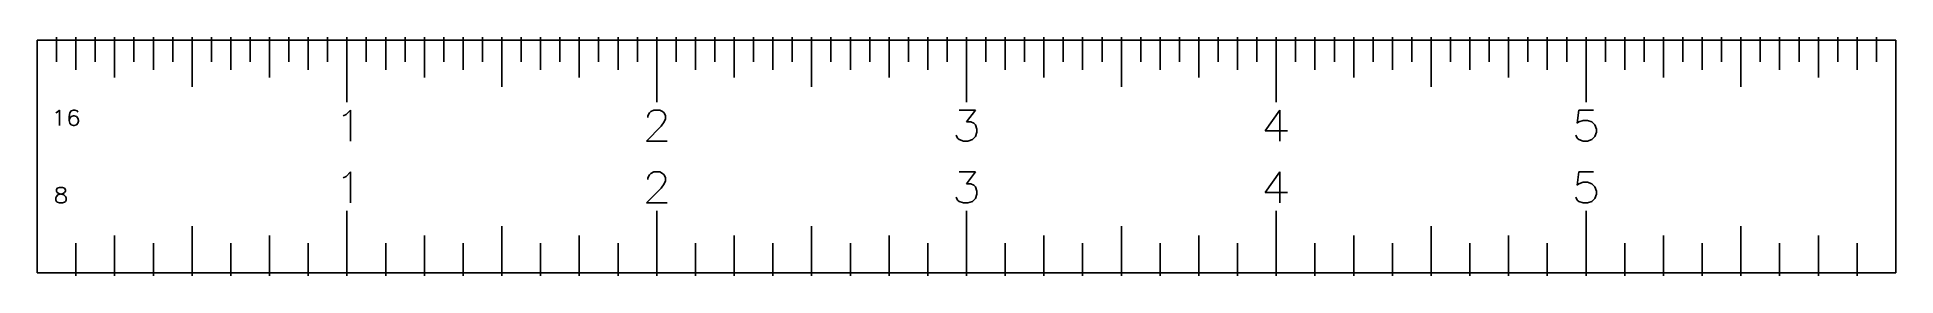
# Model space of a CAD drawing. Header units: inches. Extents: x 0 to 6, y -0.01 to 0.76.
import ezdxf

# ---------------------------------------------------------------- set-up
doc = ezdxf.new("R2010")
doc.units = ezdxf.units.IN
doc.header["$MEASUREMENT"] = 0
doc.layers.add('ENGRAVE', color=1, linetype='Continuous')
doc.layers.add('OUTLINE', color=8, linetype='Continuous')

msp = doc.modelspace()

# ---------------------------------------------------------------- linework, layer by layer
at = {"layer": 'ENGRAVE'}
for points in [[(0.0625, 0.76), (0.0625, 0.68)], [(0.125, 0.76), (0.125, 0.655)], [(0.1875, 0.76), (0.1875, 0.68)], [(0.25, 0.76), (0.25, 0.63)], [(0.3125, 0.76), (0.3125, 0.68)], [(0.375, 0.76), (0.375, 0.655)], [(0.4375, 0.76), (0.4375, 0.68)], [(0.5, 0.76), (0.5, 0.6)], [(0.5625, 0.76), (0.5625, 0.68)], [(0.625, 0.76), (0.625, 0.655)], [(0.6875, 0.76), (0.6875, 0.68)], [(0.75, 0.76), (0.75, 0.63)], [(0.8125, 0.76), (0.8125, 0.68)], [(0.875, 0.76), (0.875, 0.655)], [(0.9375, 0.76), (0.9375, 0.68)], [(1, 0.76), (1, 0.55)], [(1.0625, 0.76), (1.0625, 0.68)], [(1.125, 0.76), (1.125, 0.655)], [(1.1875, 0.76), (1.1875, 0.68)], [(1.25, 0.76), (1.25, 0.63)], [(1.3125, 0.76), (1.3125, 0.68)], [(1.375, 0.76), (1.375, 0.655)], [(1.4375, 0.76), (1.4375, 0.68)], [(1.5, 0.76), (1.5, 0.6)], [(1.5625, 0.76), (1.5625, 0.68)], [(1.625, 0.76), (1.625, 0.655)], [(1.6875, 0.76), (1.6875, 0.68)], [(1.75, 0.76), (1.75, 0.63)], [(1.8125, 0.76), (1.8125, 0.68)], [(1.875, 0.76), (1.875, 0.655)], [(1.9375, 0.76), (1.9375, 0.68)], [(2, 0.76), (2, 0.55)], [(2.0625, 0.76), (2.0625, 0.68)], [(2.125, 0.76), (2.125, 0.655)], [(2.1875, 0.76), (2.1875, 0.68)], [(2.25, 0.76), (2.25, 0.63)], [(2.3125, 0.76), (2.3125, 0.68)], [(2.375, 0.76), (2.375, 0.655)], [(2.4375, 0.76), (2.4375, 0.68)], [(2.5, 0.76), (2.5, 0.6)], [(2.5625, 0.76), (2.5625, 0.68)], [(2.625, 0.76), (2.625, 0.655)], [(2.6875, 0.76), (2.6875, 0.68)], [(2.75, 0.76), (2.75, 0.63)], [(2.8125, 0.76), (2.8125, 0.68)], [(2.875, 0.76), (2.875, 0.655)], [(2.9375, 0.76), (2.9375, 0.68)], [(3, 0.76), (3, 0.55)], [(3.0625, 0.76), (3.0625, 0.68)], [(3.125, 0.76), (3.125, 0.655)], [(3.1875, 0.76), (3.1875, 0.68)], [(3.25, 0.76), (3.25, 0.63)], [(3.3125, 0.76), (3.3125, 0.68)], [(3.375, 0.76), (3.375, 0.655)], [(3.4375, 0.76), (3.4375, 0.68)], [(3.5, 0.76), (3.5, 0.6)], [(3.5625, 0.76), (3.5625, 0.68)], [(3.625, 0.76), (3.625, 0.655)], [(3.6875, 0.76), (3.6875, 0.68)], [(3.75, 0.76), (3.75, 0.63)], [(3.8125, 0.76), (3.8125, 0.68)], [(3.875, 0.76), (3.875, 0.655)], [(3.9375, 0.76), (3.9375, 0.68)], [(4, 0.76), (4, 0.55)], [(4.0625, 0.76), (4.0625, 0.68)], [(4.125, 0.76), (4.125, 0.655)], [(4.1875, 0.76), (4.1875, 0.68)], [(4.25, 0.76), (4.25, 0.63)], [(4.3125, 0.76), (4.3125, 0.68)], [(4.375, 0.76), (4.375, 0.655)], [(4.4375, 0.76), (4.4375, 0.68)], [(4.5, 0.76), (4.5, 0.6)], [(4.5625, 0.76), (4.5625, 0.68)], [(4.625, 0.76), (4.625, 0.655)], [(4.6875, 0.76), (4.6875, 0.68)], [(4.75, 0.76), (4.75, 0.63)], [(4.8125, 0.76), (4.8125, 0.68)], [(4.875, 0.76), (4.875, 0.655)], [(4.9375, 0.76), (4.9375, 0.68)], [(5, 0.76), (5, 0.55)], [(5.0625, 0.76), (5.0625, 0.68)], [(5.125, 0.76), (5.125, 0.655)], [(5.1875, 0.76), (5.1875, 0.68)], [(5.25, 0.76), (5.25, 0.63)], [(5.3125, 0.76), (5.3125, 0.68)], [(5.375, 0.76), (5.375, 0.655)], [(5.4375, 0.76), (5.4375, 0.68)], [(5.5, 0.76), (5.5, 0.6)], [(5.5625, 0.76), (5.5625, 0.68)], [(5.625, 0.76), (5.625, 0.655)], [(5.6875, 0.76), (5.6875, 0.68)], [(5.75, 0.76), (5.75, 0.63)], [(5.8125, 0.76), (5.8125, 0.68)], [(5.875, 0.76), (5.875, 0.655)], [(5.9375, 0.76), (5.9375, 0.68)], [(0.06, 0.5155), (0.0648, 0.5179)], [(0.0648, 0.5179), (0.0719, 0.525)], [(0.0719, 0.525), (0.0719, 0.475)], [(0.1052, 0.5155), (0.1029, 0.5036)], [(0.1029, 0.5036), (0.1029, 0.4917)], [(0.1052, 0.4988), (0.1029, 0.4917)], [(0.1029, 0.4917), (0.1052, 0.4821)], [(0.11, 0.5226), (0.1052, 0.5155)], [(0.11, 0.5036), (0.1052, 0.4988)], [(0.1052, 0.4821), (0.11, 0.4774)], [(0.1171, 0.525), (0.11, 0.5226)], [(0.1171, 0.506), (0.11, 0.5036)], [(0.1219, 0.525), (0.1171, 0.525)], [(0.1195, 0.506), (0.1171, 0.506)], [(0.1267, 0.5036), (0.1195, 0.506)], [(0.129, 0.5226), (0.1219, 0.525)], [(0.1314, 0.4988), (0.1267, 0.5036)], [(0.1267, 0.4774), (0.1314, 0.4821)], [(0.1314, 0.5179), (0.129, 0.5226)], [(0.1338, 0.4917), (0.1314, 0.4988)], [(0.1314, 0.4821), (0.1338, 0.4893)], [(0.1338, 0.4893), (0.1338, 0.4917)], [(0.9881, 0.506), (0.9976, 0.5107)], [(0.9976, 0.5107), (1.0119, 0.525)], [(1.0119, 0.525), (1.0119, 0.425)], [(1.9714, 0.506), (1.9762, 0.5155)], [(1.9714, 0.5012), (1.9714, 0.506)], [(1.9762, 0.5155), (1.981, 0.5202)], [(1.981, 0.5202), (1.9905, 0.525)], [(1.9905, 0.525), (2.0095, 0.525)], [(2.0095, 0.525), (2.019, 0.5202)], [(2.0238, 0.4869), (2.0143, 0.4726)], [(2.019, 0.5202), (2.0238, 0.5155)], [(2.0238, 0.5155), (2.0286, 0.506)], [(2.0286, 0.4964), (2.0238, 0.4869)], [(2.0286, 0.506), (2.0286, 0.4964)], [(2.9762, 0.525), (3.0286, 0.525)], [(3.0286, 0.525), (3, 0.4869)], [(3, 0.4869), (3.0143, 0.4869)], [(3.0143, 0.4869), (3.0238, 0.4821)], [(3.0238, 0.4821), (3.0286, 0.4774)], [(4.0119, 0.525), (3.9643, 0.4583)], [(4.0119, 0.525), (4.0119, 0.425)], [(4.9762, 0.525), (4.9714, 0.4821)], [(4.9714, 0.4821), (4.9762, 0.4869)], [(5.0238, 0.525), (4.9762, 0.525)], [(4.9762, 0.4869), (4.9905, 0.4917)], [(4.9905, 0.4917), (5.0048, 0.4917)], [(5.0048, 0.4917), (5.019, 0.4869)], [(5.019, 0.4869), (5.0286, 0.4774)], [(0.11, 0.4774), (0.1171, 0.475)], [(0.1171, 0.475), (0.1195, 0.475)], [(0.1195, 0.475), (0.1267, 0.4774)], [(2.0143, 0.4726), (1.9667, 0.425)], [(1.9667, 0.425), (2.0333, 0.425)], [(2.9714, 0.4345), (2.9667, 0.444)], [(2.9762, 0.4298), (2.9714, 0.4345)], [(2.9905, 0.425), (2.9762, 0.4298)], [(3.0048, 0.425), (2.9905, 0.425)], [(3.019, 0.4298), (3.0048, 0.425)], [(3.0286, 0.4393), (3.019, 0.4298)], [(3.0286, 0.4774), (3.0333, 0.4631)], [(3.0333, 0.4536), (3.0286, 0.4393)], [(3.0333, 0.4631), (3.0333, 0.4536)], [(3.9643, 0.4583), (4.0357, 0.4583)], [(4.9714, 0.4345), (4.9667, 0.444)], [(4.9762, 0.4298), (4.9714, 0.4345)], [(4.9905, 0.425), (4.9762, 0.4298)], [(5.0048, 0.425), (4.9905, 0.425)], [(5.019, 0.4298), (5.0048, 0.425)], [(5.0286, 0.4393), (5.019, 0.4298)], [(5.0286, 0.4774), (5.0333, 0.4631)], [(5.0333, 0.4536), (5.0286, 0.4393)], [(5.0333, 0.4631), (5.0333, 0.4536)], [(0.9881, 0.306), (0.9976, 0.3107)], [(0.9976, 0.3107), (1.0119, 0.325)], [(1.0119, 0.325), (1.0119, 0.225)], [(1.9714, 0.306), (1.9762, 0.3155)], [(1.9714, 0.3012), (1.9714, 0.306)], [(1.9762, 0.3155), (1.981, 0.3202)], [(1.981, 0.3202), (1.9905, 0.325)], [(1.9905, 0.325), (2.0095, 0.325)], [(2.0095, 0.325), (2.019, 0.3202)], [(2.019, 0.3202), (2.0238, 0.3155)], [(2.0238, 0.3155), (2.0286, 0.306)], [(2.0286, 0.306), (2.0286, 0.2964)], [(2.9762, 0.325), (3.0286, 0.325)], [(3.0286, 0.325), (3, 0.2869)], [(4.0119, 0.325), (3.9643, 0.2583)], [(4.0119, 0.325), (4.0119, 0.225)], [(4.9762, 0.325), (4.9714, 0.2821)], [(5.0238, 0.325), (4.9762, 0.325)], [(0.06, 0.2417), (0.0624, 0.2464)], [(0.06, 0.2345), (0.06, 0.2417)], [(0.0648, 0.2726), (0.0624, 0.2679)], [(0.0624, 0.2679), (0.0624, 0.2631)], [(0.0624, 0.2631), (0.0648, 0.2583)], [(0.0624, 0.2464), (0.0671, 0.2512)], [(0.0719, 0.275), (0.0648, 0.2726)], [(0.0648, 0.2583), (0.0695, 0.256)], [(0.0671, 0.2512), (0.0743, 0.2536)], [(0.0695, 0.256), (0.079, 0.2536)], [(0.0814, 0.275), (0.0719, 0.275)], [(0.0743, 0.2536), (0.0838, 0.256)], [(0.079, 0.2536), (0.0862, 0.2512)], [(0.0886, 0.2726), (0.0814, 0.275)], [(0.0838, 0.256), (0.0886, 0.2583)], [(0.0862, 0.2512), (0.091, 0.2464)], [(0.091, 0.2679), (0.0886, 0.2726)], [(0.0886, 0.2583), (0.091, 0.2631)], [(0.091, 0.2631), (0.091, 0.2679)], [(0.091, 0.2464), (0.0933, 0.2417)], [(0.0933, 0.2417), (0.0933, 0.2345)], [(2.0143, 0.2726), (1.9667, 0.225)], [(2.0238, 0.2869), (2.0143, 0.2726)], [(2.0286, 0.2964), (2.0238, 0.2869)], [(2.9714, 0.2345), (2.9667, 0.244)], [(3, 0.2869), (3.0143, 0.2869)], [(3.0143, 0.2869), (3.0238, 0.2821)], [(3.0238, 0.2821), (3.0286, 0.2774)], [(3.0286, 0.2774), (3.0333, 0.2631)], [(3.0333, 0.2536), (3.0286, 0.2393)], [(3.0333, 0.2631), (3.0333, 0.2536)], [(3.9643, 0.2583), (4.0357, 0.2583)], [(4.9714, 0.2345), (4.9667, 0.244)], [(4.9714, 0.2821), (4.9762, 0.2869)], [(4.9762, 0.2869), (4.9905, 0.2917)], [(4.9905, 0.2917), (5.0048, 0.2917)], [(5.0048, 0.2917), (5.019, 0.2869)], [(5.019, 0.2869), (5.0286, 0.2774)], [(5.0286, 0.2774), (5.0333, 0.2631)], [(5.0333, 0.2536), (5.0286, 0.2393)], [(5.0333, 0.2631), (5.0333, 0.2536)], [(0.0624, 0.2298), (0.06, 0.2345)], [(0.0648, 0.2274), (0.0624, 0.2298)], [(0.0719, 0.225), (0.0648, 0.2274)], [(0.0814, 0.225), (0.0719, 0.225)], [(0.0886, 0.2274), (0.0814, 0.225)], [(0.091, 0.2298), (0.0886, 0.2274)], [(0.0933, 0.2345), (0.091, 0.2298)], [(1, -0.01), (1, 0.2)], [(1.9667, 0.225), (2.0333, 0.225)], [(2, -0.01), (2, 0.2)], [(2.9762, 0.2298), (2.9714, 0.2345)], [(2.9905, 0.225), (2.9762, 0.2298)], [(3.0048, 0.225), (2.9905, 0.225)], [(3, -0.01), (3, 0.2)], [(3.019, 0.2298), (3.0048, 0.225)], [(3.0286, 0.2393), (3.019, 0.2298)], [(4, -0.01), (4, 0.2)], [(4.9762, 0.2298), (4.9714, 0.2345)], [(4.9905, 0.225), (4.9762, 0.2298)], [(5.0048, 0.225), (4.9905, 0.225)], [(5, -0.01), (5, 0.2)], [(5.019, 0.2298), (5.0048, 0.225)], [(5.0286, 0.2393), (5.019, 0.2298)], [(0.25, -0.01), (0.25, 0.12)], [(0.5, -0.01), (0.5, 0.15)], [(0.75, -0.01), (0.75, 0.12)], [(1.25, -0.01), (1.25, 0.12)], [(1.5, -0.01), (1.5, 0.15)], [(1.75, -0.01), (1.75, 0.12)], [(2.25, -0.01), (2.25, 0.12)], [(2.5, -0.01), (2.5, 0.15)], [(2.75, -0.01), (2.75, 0.12)], [(3.25, -0.01), (3.25, 0.12)], [(3.5, -0.01), (3.5, 0.15)], [(3.75, -0.01), (3.75, 0.12)], [(4.25, -0.01), (4.25, 0.12)], [(4.5, -0.01), (4.5, 0.15)], [(4.75, -0.01), (4.75, 0.12)], [(5.25, -0.01), (5.25, 0.12)], [(5.5, -0.01), (5.5, 0.15)], [(5.75, -0.01), (5.75, 0.12)], [(0.125, -0.01), (0.125, 0.095)], [(0.375, -0.01), (0.375, 0.095)], [(0.625, -0.01), (0.625, 0.095)], [(0.875, -0.01), (0.875, 0.095)], [(1.125, -0.01), (1.125, 0.095)], [(1.375, -0.01), (1.375, 0.095)], [(1.625, -0.01), (1.625, 0.095)], [(1.875, -0.01), (1.875, 0.095)], [(2.125, -0.01), (2.125, 0.095)], [(2.375, -0.01), (2.375, 0.095)], [(2.625, -0.01), (2.625, 0.095)], [(2.875, -0.01), (2.875, 0.095)], [(3.125, -0.01), (3.125, 0.095)], [(3.375, -0.01), (3.375, 0.095)], [(3.625, -0.01), (3.625, 0.095)], [(3.875, -0.01), (3.875, 0.095)], [(4.125, -0.01), (4.125, 0.095)], [(4.375, -0.01), (4.375, 0.095)], [(4.625, -0.01), (4.625, 0.095)], [(4.875, -0.01), (4.875, 0.095)], [(5.125, -0.01), (5.125, 0.095)], [(5.375, -0.01), (5.375, 0.095)], [(5.625, -0.01), (5.625, 0.095)], [(5.875, -0.01), (5.875, 0.095)]]:
    msp.add_lwpolyline(points, dxfattribs=at)
at = {"layer": 'OUTLINE'}
msp.add_lwpolyline([(0, 0), (6, 0), (6, 0.75), (0, 0.75)], close=True, dxfattribs=at)

doc.saveas('drawing.dxf')
